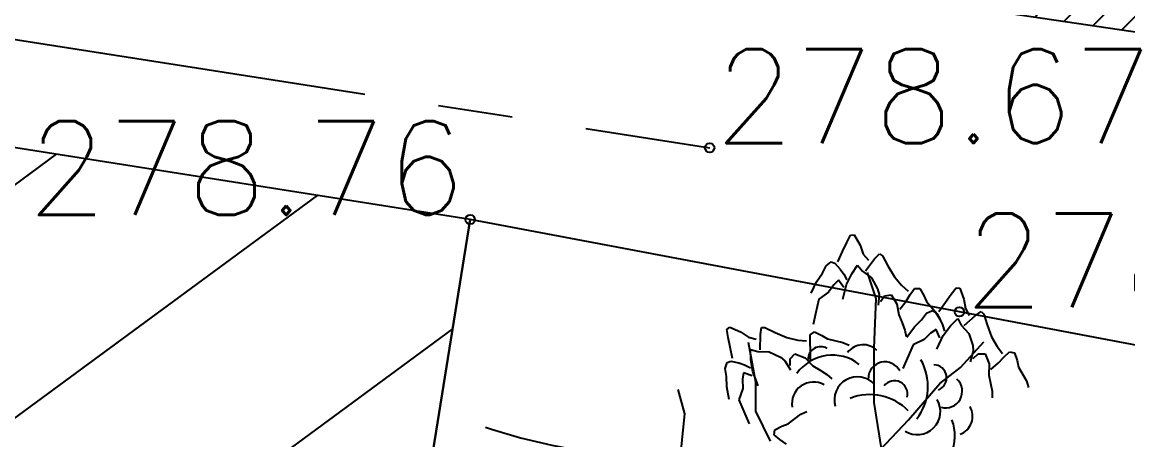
# Model space of a CAD drawing. Extents: x 524954 to 526204, y 9523489 to 9524010.
# Drawn here: x 525820.27 to 525832.04, y 9523697.05 to 9523701.5 of the extents above; entities that cross this region are included whole.
import ezdxf
from ezdxf.enums import TextEntityAlignment as Align

# ---------------------------------------------------------------- set-up
doc = ezdxf.new("R2010")
doc.units = 0
doc.header["$PDMODE"] = 33
doc.header["$PDSIZE"] = 0.1
doc.linetypes.add('ACAD_ISO12W100', pattern=[21, 12, -3, 0, -3, 0, -3])
doc.linetypes.add('AXES2', pattern=[28.575, 19.05, -3.175, 3.175, -3.175])
for name, color, linetype in [('Arbre', 34, 'ACAD_ISO12W100'), ('Axe_Piste', 3, 'AXES2'), ('Bati', 6, 'Continuous'), ('Bati_H', 1, 'Continuous'), ('Cloture', 7, 'Continuous'), ('CN_02_00', 4, 'Continuous'), ('Murs', 1, 'Continuous'), ('TopoAlt', 3, 'Continuous'), ('TOPOJIS', 7, 'Continuous')]:
    doc.layers.add(name, color=color, linetype=linetype)
doc.styles.add('Simplex 1.0', font='Simplex.shx', dxfattribs={"width": 0.99, "height": 1})
doc.linetypes.add('LIMITE1', pattern='A,6.35,-2.54,[133,ltypeshp.shx,S=2.54,R=0,X=-2.54,Y=0],-2.54,25.4', length=36.83)

# ---------------------------------------------------------------- blocks, each defined once
blk = doc.blocks.new('TCPOINT M')
at = {"color": 0}
blk.add_point((0, 0), dxfattribs=at)
at = {"layer": 'TopoAlt', "style": 'Simplex 1.0', "width": 0.99}
blk.add_attdef('ALT', (0.15, 0.15), '', height=1, dxfattribs=at)
blk = doc.blocks.new('v088')
at = {"linetype": 'Continuous'}
for p, q in [((-0.024, 12.318), (0.016, 12.396)), ((0.016, 12.396), (0.055, 12.4)), ((0.055, 12.4), (0.118, 12.291)), ((-0.069, 12.224), (-0.024, 12.318)), ((0.118, 12.291), (0.152, 12.195)), ((-0.118, 12.113), (-0.069, 12.224)), ((0.152, 12.195), (0.207, 12.131)), ((0.175, 12.015), (0.272, 12.144)), ((0.272, 12.144), (0.324, 12.197)), ((0.324, 12.197), (0.356, 12.175)), ((0.356, 12.175), (0.415, 12.069)), ((-0.283, 11.991), (-0.243, 12.069)), ((-0.243, 12.069), (-0.188, 12.111)), ((-0.188, 12.111), (-0.15, 12.099)), ((-0.15, 12.099), (-0.092, 12.035)), ((-0.092, 12.035), (-0.054, 11.98)), ((0.032, 11.984), (0.092, 12.078)), ((0.092, 12.078), (0.144, 12.013)), ((0.144, 12.013), (0.24, 11.942)), ((0.415, 12.069), (0.484, 11.953)), ((-0.403, 11.78), (-0.344, 11.901)), ((-0.344, 11.901), (-0.283, 11.991)), ((-0.112, 11.918), (-0.162, 11.869)), ((-0.054, 11.839), (-0.112, 11.918)), ((-0.054, 11.98), (-0.022, 11.919)), ((-0.025, 11.872), (0.032, 11.984)), ((0.29, 11.722), (0.197, 12)), ((0.24, 11.942), (0.305, 11.825)), ((0.484, 11.953), (0.56, 11.862)), ((-0.217, 11.788), (-0.32, 11.714)), ((-0.162, 11.869), (-0.217, 11.788)), ((-0.066, 11.715), (-0.025, 11.872)), ((0.305, 11.825), (0.32, 11.765)), ((0.56, 11.862), (0.63, 11.801)), ((0.653, 11.766), (0.699, 11.829)), ((0.699, 11.829), (0.754, 11.828)), ((0.754, 11.828), (0.796, 11.754)), ((1.089, 11.768), (1.142, 11.837)), ((1.142, 11.837), (1.181, 11.833)), ((1.181, 11.833), (1.223, 11.714)), ((-0.32, 11.714), (-0.357, 11.558)), ((0.27, 11.193), (0.29, 11.722)), ((0.32, 11.765), (0.311, 11.65)), ((0.334, 11.69), (0.378, 11.749)), ((0.378, 11.749), (0.45, 11.762)), ((0.45, 11.762), (0.511, 11.664)), ((0.511, 11.664), (0.53, 11.547)), ((0.542, 11.608), (0.608, 11.694)), ((0.608, 11.694), (0.653, 11.766)), ((0.796, 11.754), (0.824, 11.689)), ((0.824, 11.689), (0.934, 11.561)), ((0.958, 11.583), (1.027, 11.683)), ((1.027, 11.683), (1.089, 11.768)), ((1.223, 11.714), (1.239, 11.614)), ((-0.357, 11.558), (-0.382, 11.444)), ((0.53, 11.547), (0.565, 11.463)), ((0.773, 11.494), (0.827, 11.564)), ((0.827, 11.564), (0.889, 11.595)), ((0.889, 11.595), (0.923, 11.575)), ((0.923, 11.575), (0.969, 11.502)), ((0.934, 11.561), (0.97, 11.497)), ((1.227, 11.433), (1.346, 11.541)), ((1.239, 11.614), (1.281, 11.541)), ((1.346, 11.541), (1.408, 11.583)), ((1.408, 11.583), (1.435, 11.556)), ((1.435, 11.556), (1.473, 11.441)), ((0.565, 11.463), (0.596, 11.383)), ((0.696, 11.418), (0.773, 11.494)), ((0.969, 11.502), (0.996, 11.441)), ((0.996, 11.441), (1.016, 11.375)), ((1.004, 11.329), (1.081, 11.429)), ((1.081, 11.429), (1.158, 11.51)), ((1.158, 11.51), (1.196, 11.437)), ((1.196, 11.437), (1.277, 11.348)), ((1.473, 11.441), (1.519, 11.314)), ((-1.299, 11.392), (-1.27, 11.417)), ((-1.285, 11.305), (-1.299, 11.392)), ((-1.266, 11.203), (-1.285, 11.305)), ((-1.27, 11.417), (-1.154, 11.366)), ((-1.154, 11.366), (-1.07, 11.309)), ((-1.07, 11.309), (-0.988, 11.29)), ((-0.947, 11.176), (-0.943, 11.337)), ((-0.943, 11.337), (-0.932, 11.411)), ((-0.932, 11.411), (-0.894, 11.412)), ((-0.894, 11.412), (-0.784, 11.361)), ((-0.784, 11.361), (-0.66, 11.307)), ((-0.66, 11.307), (-0.544, 11.278)), ((-0.413, 11.333), (-0.367, 11.365)), ((-0.413, 11.254), (-0.413, 11.333)), ((-0.367, 11.365), (-0.29, 11.329)), ((-0.29, 11.329), (-0.229, 11.292)), ((0.596, 11.383), (0.609, 11.315)), ((0.615, 11.31), (0.696, 11.418)), ((0.869, 11.352), (0.8, 11.283)), ((0.927, 11.391), (0.869, 11.352)), ((0.969, 11.302), (0.927, 11.391)), ((0.935, 11.183), (1.004, 11.329)), ((1.277, 11.348), (1.319, 11.221)), ((1.519, 11.314), (1.577, 11.21)), ((-1.241, 11.084), (-1.266, 11.203)), ((-0.991, 10.831), (-1.069, 11.252)), ((-0.544, 11.278), (-0.452, 11.27)), ((-0.408, 11.17), (-0.413, 11.254)), ((-0.229, 11.292), (-0.065, 11.254)), ((-0.065, 11.254), (0.001, 11.223)), ((0.269, 10.614), (0.27, 11.193)), ((0.685, 11.229), (0.619, 11.083)), ((0.8, 11.283), (0.685, 11.229)), ((1.188, 10.988), (1.437, 11.261)), ((1.319, 11.221), (1.323, 11.16)), ((1.577, 11.21), (1.635, 11.137)), ((-1.05, 11.179), (-0.971, 11.157)), ((-1.044, 11.067), (-1.05, 11.179)), ((-1.024, 10.943), (-1.044, 11.067)), ((-0.971, 11.157), (-0.851, 11.155)), ((-0.851, 11.155), (-0.73, 11.098)), ((-0.73, 11.098), (-0.682, 11.059)), ((-0.626, 11.08), (-0.576, 11.133)), ((-0.626, 11.006), (-0.626, 11.08)), ((-0.576, 11.133), (-0.468, 11.09)), ((-0.468, 11.09), (-0.384, 11.005)), ((-0.41, 11.061), (-0.408, 11.17)), ((0.619, 11.083), (0.573, 10.975)), ((1.323, 11.16), (1.292, 11.048)), ((1.323, 11.083), (1.377, 11.133)), ((1.377, 11.133), (1.45, 11.133)), ((1.45, 11.133), (1.492, 11.025)), ((1.592, 11.037), (1.65, 11.098)), ((1.65, 11.098), (1.708, 11.152)), ((1.708, 11.152), (1.762, 11.141)), ((1.762, 11.141), (1.789, 11.06)), ((-1.317, 10.975), (-1.297, 11.041)), ((-1.303, 10.889), (-1.317, 10.975)), ((-1.297, 11.041), (-1.259, 11.053)), ((-1.259, 11.053), (-1.174, 11.037)), ((-1.174, 11.037), (-1.111, 11.014)), ((-1.111, 11.014), (-1.05, 10.983)), ((-0.682, 11.059), (-0.622, 10.96)), ((-0.384, 11.005), (-0.307, 10.958)), ((-0.307, 10.958), (-0.234, 10.911)), ((0.968, 10.816), (1.188, 10.988)), ((1.492, 11.025), (1.489, 10.906)), ((1.512, 10.964), (1.592, 11.037)), ((1.789, 11.06), (1.804, 10.991)), ((1.804, 10.991), (1.889, 10.844)), ((-1.3, 10.78), (-1.303, 10.889)), ((-1.122, 10.929), (-1.134, 10.861)), ((-1.134, 10.861), (-1.131, 10.763)), ((-1.029, 10.899), (-1.122, 10.929)), ((-0.966, 10.792), (-1.024, 10.943)), ((-0.234, 10.911), (-0.184, 10.864)), ((1.489, 10.906), (1.508, 10.818)), ((1.889, 10.844), (1.912, 10.775)), ((-1.749, 10.491), (-1.817, 10.751)), ((-1.277, 10.647), (-1.3, 10.78)), ((-1.131, 10.763), (-1.171, 10.642)), ((-0.991, 10.52), (-0.991, 10.831)), ((0.634, 10.429), (0.968, 10.816)), ((1.508, 10.818), (1.523, 10.733)), ((1.523, 10.733), (1.523, 10.664)), ((-1.171, 10.642), (-1.109, 10.494)), ((0.345, 10.122), (0.269, 10.614)), ((-1.806, 9.931), (-1.749, 10.491)), ((-1.109, 10.494), (-1.063, 10.387)), ((-0.835, 10.2), (-0.991, 10.52)), ((-0.648, 10.385), (-0.514, 10.488)), ((-0.514, 10.488), (-0.448, 10.519)), ((-0.791, 10.323), (-0.715, 10.36)), ((-0.715, 10.36), (-0.648, 10.385)), ((0.336, 10.112), (0.634, 10.429)), ((-0.796, 10.268), (-0.791, 10.323)), ((-0.735, 10.218), (-0.796, 10.268)), ((-0.666, 10.169), (-0.735, 10.218))]:
    blk.add_line(p, q, dxfattribs=at)
for centre, major_axis, start_param, end_param in [((-0.3, 11.072), (0.0964, 0.0964), 0.254619, 2.377018), ((0.15, 11.024), (0.145, 0.145), 6.263619, 7.998733), ((-0.176, 10.651), (0.33, 0.33), 0.12682, 1.733702), ((0.275, 10.786), (0.4, 0.4), 4.836335, 6.022049), ((0.383, 10.87), (-0.125, 0.125), 4.396235, 7.060094), ((0.899, 10.876), (0.099, 0.099), 4.31771, 7.031286), ((-0.376, 10.6), (0.164, 0.164), 0.282297, 2.520721), ((0.091, 10.641), (0.174, 0.174), 6.236163, 8.918901), ((0.483, 10.705), (-0.099, 0.099), 3.680741, 6.394318), ((1.029, 10.733), (-0.125, 0.125), 2.081137, 4.744996), ((0.223, 10.132), (-0.4, 0.4), 4.689978, 5.875693), ((0.728, 10.517), (-0.174, 0.174), 1.793126, 4.475865), ((1.111, 10.467), (-0.145, 0.145), 2.713295, 4.448408), ((0.662, 10.258), (-0.33, 0.33), 2.69514, 4.302022)]:
    blk.add_ellipse(centre, major_axis=major_axis, ratio=1, start_param=start_param, end_param=end_param, dxfattribs=at)

msp = doc.modelspace()

# ---------------------------------------------------------------- hatches: boundary and pattern name
at = {"layer": 'Bati_H'}
h = msp.add_hatch(dxfattribs=at)
h.set_pattern_fill('_U', color=256, scale=2, angle=216.3606, style=0, pattern_type=0)
h.set_pattern_definition([(216.360646028, (0, 0), (1.18573180046, -1.610602402), [])])
h.paths.add_polyline_path([(525825.039, 9523699.398), (525805.188, 9523702.535), (525804.556, 9523697.534), (525824.219, 9523694.292)])
at = {"layer": 'Murs'}
h = msp.add_hatch(dxfattribs=at)
h.set_pattern_fill('_U', color=256, scale=0.25, angle=45, style=0, pattern_type=0)
h.set_pattern_definition([(45, (0, 0), (-0.1767766952966, 0.1767766952966), [])])
h.paths.add_polyline_path([(525846.894, 9523699.216), (525827.66, 9523702.055), (525826.951, 9523705.394), (525827.196, 9523705.446), (525827.869, 9523702.277), (525846.931, 9523699.463)])

# ---------------------------------------------------------------- linework, layer by layer
at = {"layer": 'Axe_Piste', "ltscale": 0.25, "flags": 128}
msp.add_lwpolyline([(525613.228, 9523720.669), (525626.827, 9523720.401), (525643.945, 9523719.587), (525674.498, 9523717.677), (525731.479, 9523713.01), (525740.572, 9523711.637), (525777.063, 9523706.435), (525784.098, 9523706.94), (525827.588, 9523700.163)], dxfattribs=at)
at = {"layer": 'Bati', "flags": 128}
msp.add_lwpolyline([(525825.039, 9523699.398), (525805.188, 9523702.535), (525804.556, 9523697.534), (525804.556, 9523697.534), (525824.219, 9523694.292)], close=True, dxfattribs=at)
at = {"layer": 'Cloture', "flags": 128}
for points in [[(525846.894, 9523699.216), (525827.66, 9523702.055), (525826.951, 9523705.394)], [(525825.039, 9523699.398), (525824.219, 9523694.292)]]:
    msp.add_lwpolyline(points, dxfattribs=at)
at = {"layer": 'Cloture', "linetype": 'LIMITE1', "ltscale": 0.1, "flags": 128}
msp.add_lwpolyline([(525839.929, 9523651.898), (525840.943, 9523668.72), (525842.868, 9523683.386), (525845.185, 9523695.587), (525830.247, 9523698.414), (525825.039, 9523699.398)], dxfattribs=at)
at = {"layer": 'CN_02_00', "elevation": 278, "flags": 128}
msp.add_lwpolyline([(525825.203, 9523697.186), (525825.265, 9523697.163), (525825.573, 9523697.071), (525825.906, 9523696.993), (525826.259, 9523696.928), (525826.632, 9523696.874), (525827.02, 9523696.829), (525827.422, 9523696.793), (525827.834, 9523696.764), (525828.257, 9523696.74), (525828.699, 9523696.72), (525829.172, 9523696.703), (525829.689, 9523696.688), (525830.259, 9523696.674), (525830.896, 9523696.659), (525831.612, 9523696.642), (525832.417, 9523696.622)], dxfattribs=at)

# ---------------------------------------------------------------- block references
at = {"layer": 'Arbre'}
msp.add_blockref('v088', (525829.071, 9523686.835), dxfattribs=at)
at = {"layer": 'TOPOJIS'}
ref = msp.add_blockref('TCPOINT M', (525827.588, 9523700.163, 278.67), dxfattribs=at)
ref.add_attrib('ALT', '278.67', (525827.638, 9523700.213, 278.67), dxfattribs={"layer": 'TopoAlt', "height": 1, "style": 'Simplex 1.0', "width": 0.99})
ref = msp.add_blockref('TCPOINT M', (525825.039, 9523699.398, 278.76), dxfattribs=at)
ref.add_attrib('ALT', '278.76', dxfattribs={"layer": 'TopoAlt', "height": 1, "style": 'Simplex 1.0', "width": 0.99}).set_placement((525824.989, 9523699.448, 278.76), align=Align.RIGHT)
ref = msp.add_blockref('TCPOINT M', (525830.247, 9523698.414, 278.65), dxfattribs=at)
ref.add_attrib('ALT', '278.65', (525830.297, 9523698.464, 278.65), dxfattribs={"layer": 'TopoAlt', "height": 1, "style": 'Simplex 1.0', "width": 0.99})

doc.saveas('drawing.dxf')
